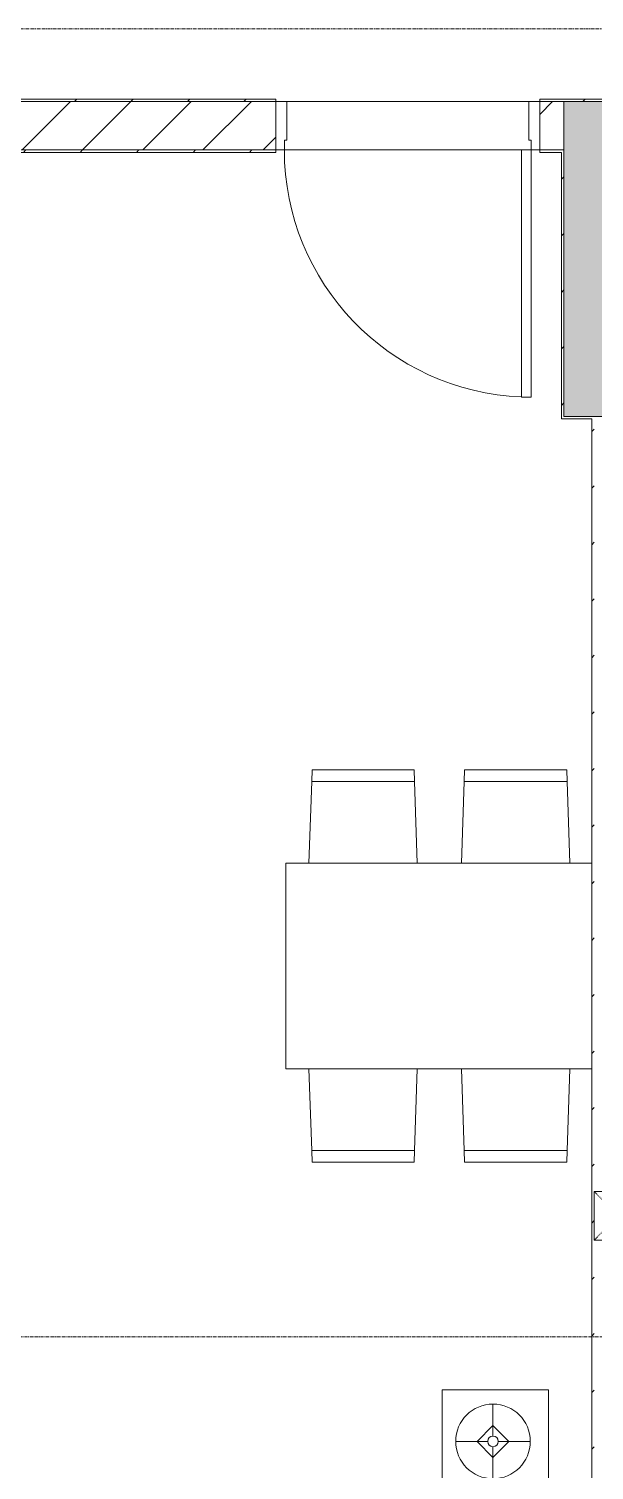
# Model space of a CAD drawing. Header units: millimetres. Extents: x 5357 to 259384, y -16348 to 109893.
# Drawn here: x 66717 to 69053, y 27887 to 33837 of the extents above; entities that cross this region are included whole.
import ezdxf

# ---------------------------------------------------------------- set-up
doc = ezdxf.new("R2010")
doc.units = ezdxf.units.MM
doc.linetypes.add('Dash', pattern=[6, 3, -3])
doc.linetypes.add('Grid Line', pattern=[22.225, 12.7, -3.175, 3.175, -3.175])
for name, color, linetype, lineweight in [('0-1', 7, 'Continuous', 5), ('A-DETL-GENF', 92, 'Continuous', 9), ('A-DOOR', 31, 'Continuous', 9), ('A-DOOR-FRAM', 31, 'Continuous', 9), ('A-FLOR-1', 53, 'Continuous', 9), ('A-WALL', 113, 'Continuous', 9), ('A-WALL-3', 113, 'Continuous', 18), ('A-WALL-PATT', 111, 'Continuous', 9), ('A-WALL-PATT-2', 53, 'Continuous', 9), ('I-FURN', 30, 'Continuous', 9), ('I-FURN-1', 254, 'Continuous', 9), ('I-WALL-1', 9, 'Continuous', 18), ('I-WALL-3', 2, 'Continuous', 18), ('S-COLS', 52, 'Continuous', 9), ('S-COLS-1', 253, 'Continuous', 5), ('S-COLS-2', 9, 'Continuous', 18), ('S-COLS-5', 52, 'Continuous', 18), ('S-COLS-6', 52, 'Dash', 9), ('S-COLS-HDLN', 52, 'Dash', 9), ('S-GRID-1', 1, 'Grid Line', 9)]:
    doc.layers.add(name, color=color, linetype=linetype, lineweight=lineweight)
pattern_1 = [(45, (0, 0), (-116.67262, 116.67262), [])]

# ---------------------------------------------------------------- blocks, each defined once
blk = doc.blocks.new('NCV_TKTC_KET CAU_rvt-1-TKCS_MB CẢNH QUAN CÂY XANH')
at = {"layer": 'S-COLS-1'}
blk.add_hatch(color=256, dxfattribs=at).paths.add_polyline_path([(69377.6, 32236.9), (69377.6, 33536.9), (68927.6, 33536.9), (68927.6, 32236.9)])
at = {"layer": 'S-COLS-2'}
for p, q in [((69377.6, 33536.9), (68927.6, 33536.9)), ((68927.6, 33536.9), (68927.6, 32236.9)), ((68927.6, 32236.9), (69377.6, 32236.9))]:
    blk.add_line(p, q, dxfattribs=at)
blk = doc.blocks.new('RES_BAN AN 1 - RES_BAN AN 1-V8-TKCS_MB CẢNH QUAN CÂY XANH')
at = {"layer": 'I-FURN-1'}
for p, q in [((-425, 1275), (425, 1275)), ((-425, 11.8), (-425, 1275)), ((425, 1275), (425, 11.8)), ((-761.9, 1168.8), (-809.6, 1167.2)), ((-809.6, 1167.2), (-809.6, 745.3)), ((-425, 1180), (-761.9, 1168.8)), ((-761.9, 1168.8), (-761.9, 743.8)), ((-761.9, 743.8), (-761.9, 1168.8)), ((-425, 732.5), (-425, 1180)), ((425, 1180), (761.9, 1168.8)), ((425, 732.5), (425, 1180)), ((761.9, 1168.8), (761.9, 743.8)), ((761.9, 1168.8), (761.9, 743.8)), ((809.6, 1167.2), (761.9, 1168.8)), ((809.6, 745.3), (809.6, 1167.2)), ((-809.6, 745.3), (-761.9, 743.8)), ((-761.9, 743.8), (-425, 732.5)), ((761.9, 743.8), (425, 732.5)), ((761.9, 743.8), (809.6, 745.3)), ((-809.6, 536.9), (-761.9, 538.5)), ((-809.6, 115.1), (-809.6, 536.9)), ((-425, 549.7), (-761.9, 538.5)), ((-761.9, 538.5), (-761.9, 113.5)), ((-761.9, 538.5), (-761.9, 113.5)), ((-425, 102.3), (-425, 549.7)), ((425, 549.7), (761.9, 538.5)), ((425, 102.3), (425, 549.7)), ((761.9, 538.5), (761.9, 113.5)), ((761.9, 538.5), (809.6, 536.9)), ((761.9, 113.5), (761.9, 538.5)), ((809.6, 536.9), (809.6, 115.1)), ((-761.9, 113.5), (-809.6, 115.1)), ((-761.9, 113.5), (-425, 102.3)), ((761.9, 113.5), (425, 102.3)), ((809.6, 115.1), (761.9, 113.5))]:
    blk.add_line(p, q, dxfattribs=at)
blk = doc.blocks.new('LOBBY_SOFA_1 - LOBBY_SOFA_1-V9-TKCS_MB CẢNH QUAN CÂY XANH')
at = {"layer": 'I-FURN'}
for p, q in [((-2556, -14.9), (-2556, -660)), ((-708, -660), (-708, -14.9)), ((-2457, -66), (-2457, -660)), ((-807, -66), (-2457, -66)), ((-807, -660), (-807, -66)), ((-807, -143), (-2457, -143)), ((-1907, -143), (-1907, -660)), ((-1357, -143), (-1357, -660)), ((-3128.2, -193.5), (-2688.2, -193.5)), ((-3128.2, -633.5), (-3128.2, -193.5)), ((-2688.2, -193.5), (-2688.2, -633.5)), ((-575.9, -193.5), (-575.9, -633.5)), ((-135.9, -193.5), (-575.9, -193.5)), ((-135.9, -633.5), (-135.9, -193.5)), ((-2915.4, -269), (-2915.4, -401)), ((-348.6, -269), (-348.6, -401)), ((-2915.4, -357), (-2981.4, -423)), ((-2849.4, -423), (-2915.4, -357)), ((-414.6, -423), (-348.6, -357)), ((-348.6, -357), (-282.6, -423)), ((-2937.4, -423), (-3069.4, -423)), ((-2981.4, -423), (-2915.4, -489)), ((-2915.4, -489), (-2849.4, -423)), ((-2915.4, -445), (-2915.4, -577)), ((-2893.4, -423), (-2761.4, -423)), ((-370.6, -423), (-502.6, -423)), ((-348.6, -489), (-414.6, -423)), ((-282.6, -423), (-348.6, -489)), ((-348.6, -445), (-348.6, -577)), ((-326.6, -423), (-194.6, -423)), ((-2688.2, -633.5), (-3128.2, -633.5)), ((-575.9, -633.5), (-135.9, -633.5)), ((-2556, -660), (-708, -660)), ((-2172.3, -1064.5), (-2172.3, -1504.5)), ((-1160.3, -1020.5), (-2128.3, -1020.5)), ((-1116.3, -1504.5), (-1116.3, -1064.5)), ((-2128.3, -1548.5), (-1160.3, -1548.5))]:
    blk.add_line(p, q, dxfattribs=at)
for centre, radius in [((-2915.4, -423), 154), ((-348.6, -423), 154), ((-2915.4, -423), 22), ((-348.6, -423), 22)]:
    blk.add_circle(centre, radius, dxfattribs=at)
for centre, start, end in [((-2128.3, -1064.5), 90, 180), ((-1160.3, -1064.5), 0, 90), ((-2128.3, -1504.5), 180, 270), ((-1160.3, -1504.5), 270, 0)]:
    blk.add_arc(centre, 44, start, end, dxfattribs=at)
at = {"layer": 'I-FURN-1'}
for p, q in [((-2556, -14.9), (-2556, -660)), ((-708, -660), (-708, -14.9)), ((-2688.2, -193.5), (-3128.2, -193.5)), ((-3128.2, -193.5), (-3128.2, -633.5)), ((-2688.2, -633.5), (-2688.2, -193.5)), ((-135.9, -193.5), (-575.9, -193.5)), ((-575.9, -193.5), (-575.9, -633.5)), ((-135.9, -633.5), (-135.9, -193.5)), ((-3128.2, -633.5), (-2688.2, -633.5)), ((-575.9, -633.5), (-135.9, -633.5)), ((-2556, -660), (-708, -660)), ((-2172.3, -1064.5), (-2172.3, -1504.5)), ((-1160.3, -1020.5), (-2128.3, -1020.5)), ((-1116.3, -1504.5), (-1116.3, -1064.5)), ((-2128.3, -1548.5), (-1160.3, -1548.5))]:
    blk.add_line(p, q, dxfattribs=at)
for centre, start, end in [((-2128.3, -1064.5), 90, 180), ((-1160.3, -1064.5), 0, 90), ((-2128.3, -1504.5), 180, 270), ((-1160.3, -1504.5), 270, 0)]:
    blk.add_arc(centre, 44, start, end, dxfattribs=at)
blk = doc.blocks.new('NCV_TKTC_TANG 1_rvt-1-TKCS_MB CẢNH QUAN CÂY XANH')
at = {"layer": 'A-WALL-PATT-2'}
h = blk.add_hatch(dxfattribs=at)
h.set_pattern_fill('FP_10', color=256, style=0, pattern_type=2)
h.set_pattern_definition(pattern_1)
h.paths.add_polyline_path([(67737.6, 33326.9), (67737.6, 33336.9), (66052.6, 33336.9), (66052.6, 33326.9), (67728.8, 33326.9)])
h.paths.add_polyline_path([(68927.6, 33326.9), (68927.6, 33336.9), (68827.6, 33336.9), (68827.6, 33326.9), (68917.6, 33326.9)])
h = blk.add_hatch(dxfattribs=at)
h.set_pattern_fill('FP_10', color=256, style=0, pattern_type=2)
h.set_pattern_definition(pattern_1)
h.paths.add_polyline_path([(68917.6, 32236.9), (68927.6, 32236.9), (68927.6, 33326.9), (68917.6, 33326.9), (68917.6, 32965.9)])
h = blk.add_hatch(dxfattribs=at)
h.set_pattern_fill('FP_10', color=256, style=0, pattern_type=2)
h.set_pattern_definition(pattern_1)
h.paths.add_polyline_path([(69052.6, 25546.9), (69052.6, 32236.9), (69042.6, 32236.9), (69042.6, 25546.9)])
at = {"layer": 'A-FLOR-1'}
for p, q in [((68782.6, 33536.9), (67782.6, 33536.9)), ((68792.6, 33336.9), (67772.6, 33336.9)), ((67772.6, 33336.9), (68792.6, 33336.9))]:
    blk.add_line(p, q, dxfattribs=at)
at = {"layer": 'I-WALL-1'}
for p, q in [((67737.6, 33336.9), (66052.6, 33336.9)), ((66062.6, 33326.9), (67737.6, 33326.9)), ((67737.6, 33326.9), (67737.6, 33336.9)), ((68927.6, 33336.9), (68827.6, 33336.9)), ((68827.6, 33336.9), (68827.6, 33326.9)), ((68827.6, 33326.9), (68917.6, 33326.9)), ((68917.6, 33326.9), (68917.6, 32236.9)), ((68927.6, 33326.9), (68927.6, 33336.9)), ((68927.6, 32236.9), (68927.6, 33326.9)), ((68917.6, 32236.9), (68917.6, 32226.9)), ((68917.6, 32226.9), (69042.6, 32226.9)), ((69042.6, 32236.9), (68927.6, 32236.9)), ((69052.6, 32236.9), (69042.6, 32236.9)), ((69042.6, 32226.9), (69042.6, 25546.9))]:
    blk.add_line(p, q, dxfattribs=at)
at = {"layer": 'I-FURN-1'}
for name, p, rotation in [('RES_BAN AN 1 - RES_BAN AN 1-V8-TKCS_MB CẢNH QUAN CÂY XANH', (69054.3, 29968.2), 90.00000000000026), ('LOBBY_SOFA_1 - LOBBY_SOFA_1-V9-TKCS_MB CẢNH QUAN CÂY XANH', (69057.5, 25090.4), 270.0000000000005)]:
    blk.add_blockref(name, p, dxfattribs=dict(at, rotation=rotation))
blk = doc.blocks.new('FD_05 - FD_05-1000x2200mm-835433-TKCS_MB CẢNH QUAN CÂY XANH')
at = {"layer": 'A-DETL-GENF'}
for p, q in [((510, -100), (470, -100)), ((470, -100), (470, -1120)), ((510, -1120), (510, -100)), ((470, -1120), (510, -1120))]:
    blk.add_line(p, q, dxfattribs=at)
blk.add_arc((510, -100), 1020, 180, 267.75253, dxfattribs=at)
at = {"layer": 'A-DOOR-FRAM'}
for p, q in [((-545, 100), (-500, 100)), ((-545, -100), (-545, 100)), ((-500, 100), (-500, -60)), ((500, 100), (545, 100)), ((500, -60), (500, 100)), ((545, 100), (545, -100)), ((-510, -100), (-545, -100)), ((-500, -60), (-510, -60)), ((-510, -60), (-510, -100)), ((510, -60), (500, -60)), ((510, -100), (510, -60)), ((545, -100), (510, -100))]:
    blk.add_line(p, q, dxfattribs=at)
blk = doc.blocks.new('G1_SOF - BO TRU - 200x200-3050151-TKCS_MB CẢNH QUAN CÂY XANH')
at = {"layer": 'S-COLS-HDLN'}
for p, q in [((-100, 100), (100, -100)), ((100, 100), (-100, -100))]:
    blk.add_line(p, q, dxfattribs=at)

msp = doc.modelspace()

# ---------------------------------------------------------------- hatches: boundary and pattern name
at = {"layer": 'A-WALL-PATT'}
h = msp.add_hatch(dxfattribs=at)
h.set_pattern_fill('FP_41', color=256, style=0, pattern_type=2)
h.set_pattern_definition(pattern_1)
h.paths.add_polyline_path([(80552.6, 33536.9), (80552.6, 33546.9), (70567.6, 33546.9), (70567.6, 33536.9), (80404, 33536.9)])
h.paths.add_polyline_path([(59537.6, 33536.9), (59535.4, 33546.9), (56652.6, 33546.9), (56652.6, 33536.9), (58616.2, 33536.9)])
h.paths.add_polyline_path([(60627.6, 33536.9), (67737.6, 33536.9), (67737.6, 33546.9), (60627.6, 33546.9)])
h.paths.add_polyline_path([(69377.6, 33536.9), (69477.6, 33536.9), (69475.4, 33546.9), (68827.6, 33546.9), (68827.6, 33536.9), (68927.6, 33536.9)])
h = msp.add_hatch(dxfattribs=at)
h.set_pattern_fill('FP_1', color=256, style=0, pattern_type=2)
h.set_pattern_definition([(45, (0, 0), (-124.4508, 124.4508), [])])
h.paths.add_polyline_path([(61177.6, 33336.9), (65852.9, 33336.9), (65852.9, 33536.9), (61177.6, 33536.9)])
h.paths.add_polyline_path([(68927.6, 33336.9), (68927.6, 33536.9), (68827.6, 33536.9), (68827.6, 33336.9)])
h.paths.add_polyline_path([(66484, 33336.9), (67737.6, 33336.9), (67737.6, 33536.9), (66052.9, 33536.9), (66052.9, 33336.9)])

# ---------------------------------------------------------------- linework, layer by layer
at = {"layer": 'A-WALL'}
for p, q in [((67737.6, 33536.9), (66052.9, 33536.9)), ((67782.6, 33536.9), (68782.6, 33536.9)), ((68927.6, 33536.9), (68827.6, 33536.9)), ((68792.6, 33336.9), (67772.6, 33336.9))]:
    msp.add_line(p, q, dxfattribs=at)
at = {"layer": 'A-WALL-3'}
for p, q in [((68927.6, 33336.9), (68927.6, 33536.9)), ((66052.9, 33336.9), (67737.6, 33336.9)), ((68827.6, 33336.9), (68927.6, 33336.9))]:
    msp.add_line(p, q, dxfattribs=at)
at = {"layer": 'I-WALL-3'}
for p, q in [((67737.6, 33546.9), (60627.6, 33546.9)), ((67737.6, 33536.9), (67737.6, 33546.9)), ((69477.6, 33546.9), (68827.6, 33546.9)), ((68827.6, 33546.9), (68827.6, 33536.9)), ((68927.6, 33536.9), (69377.6, 33536.9))]:
    msp.add_line(p, q, dxfattribs=at)
at = {"layer": 'S-COLS'}
for p, q in [((69252.6, 29036.9), (69052.6, 29036.9)), ((69052.6, 28836.9), (69252.6, 28836.9))]:
    msp.add_line(p, q, dxfattribs=at)
at = {"layer": 'S-COLS-5'}
msp.add_line((69052.6, 29036.9), (69052.6, 28836.9), dxfattribs=at)
at = {"layer": 'S-GRID-1'}
for p, q in [((127525.3, 33836.9), (32145.8, 33836.9)), ((130319.3, 33536.9), (29351.8, 33536.9)), ((130319.3, 28436.9), (29351.8, 28436.9))]:
    msp.add_line(p, q, dxfattribs=at)

# ---------------------------------------------------------------- block references
at = {"layer": '0-1'}
for name in ['NCV_TKTC_KET CAU_rvt-1-TKCS_MB CẢNH QUAN CÂY XANH', 'NCV_TKTC_TANG 1_rvt-1-TKCS_MB CẢNH QUAN CÂY XANH']:
    msp.add_blockref(name, (0, 0), dxfattribs=at)
at = {"layer": 'A-DOOR'}
msp.add_blockref('FD_05 - FD_05-1000x2200mm-835433-TKCS_MB CẢNH QUAN CÂY XANH', (68282.6, 33436.9), dxfattribs=at)
at = {"layer": 'S-COLS-6'}
msp.add_blockref('G1_SOF - BO TRU - 200x200-3050151-TKCS_MB CẢNH QUAN CÂY XANH', (69152.6, 28936.9), dxfattribs=at)

doc.saveas('drawing.dxf')
